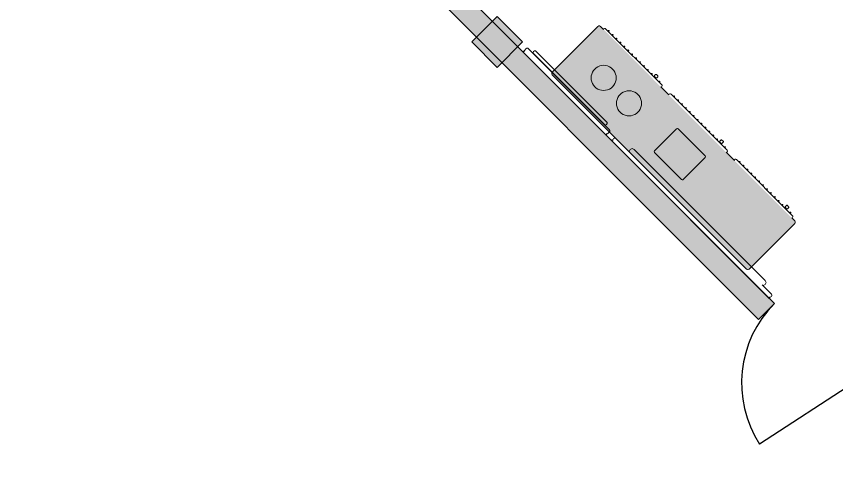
# Model space of a CAD drawing. Extents: x 2172.2 to 2210.6, y 415.3 to 458.1.
# Drawn here: x 2188.09 to 2197.22, y 415.27 to 420.21 of the extents above; entities that cross this region are included whole.
import ezdxf

# ---------------------------------------------------------------- set-up
doc = ezdxf.new("R2010")
doc.units = 0
for name, color, linetype, lineweight in [('AYAA_M3_COLUMNS', 8, 'CONTINUOUS', 30), ('AYAA_M3_FINE_DETAIL', 8, 'CONTINUOUS', 9), ('AYAA_M3_SERVICE', 7, 'CONTINUOUS', 18), ('AYAA_M3_WALL_DECOR', 32, 'CONTINUOUS', 13), ('AYAA_M3_WALLS', 7, 'CONTINUOUS', 30)]:
    doc.layers.add(name, color=color, linetype=linetype, lineweight=lineweight)

# ---------------------------------------------------------------- blocks, each defined once
blk = doc.blocks.new('AYAA_M3_ARCHITECTURE')
at = {"layer": 'AYAA_M3_COLUMNS', "true_color": 0xcfdadc}
blk.add_hatch(color=256, dxfattribs=at).paths.add_polyline_path([(3.727698, -14.075465), (3.444858, -14.358305), (3.16205, -14.07543), (3.444858, -13.792626)])
at = {"layer": 'AYAA_M3_WALLS', "true_color": 0xe1e6e6}
blk.add_hatch(color=256, dxfattribs=at).paths.add_polyline_path([(6.354817, -17.161343), (-2.147606, -8.65892), (-1.970829, -8.482143), (6.531594, -16.984568)])
at = {"layer": 'AYAA_M3_COLUMNS', "linetype": 'CONTINUOUS', "lineweight": -2}
blk.add_lwpolyline([(3.727698, -14.075465), (3.444858, -14.358305), (3.16205, -14.07543), (3.444858, -13.792626)], close=True, dxfattribs=at)
at = {"layer": 'AYAA_M3_WALLS', "linetype": 'CONTINUOUS', "lineweight": -2}
blk.add_lwpolyline([(6.354817, -17.161343), (-2.147606, -8.65892), (-1.970829, -8.482143), (6.531594, -16.984568)], close=True, dxfattribs=at)
blk = doc.blocks.new('AYAA_M3_DOOR_D0')
at = {"color": 0, "linetype": 'CONTINUOUS'}
blk.add_lwpolyline([(-0.625, 0), (-0.3651, 1.2227)], dxfattribs=at)
at = {"color": 0}
blk.add_arc((-0.625, 0), 1.25, 0, 78, dxfattribs=at)
blk = doc.blocks.new('AYAA_M3_UNIQUE_WALL_COMPOSITION_05')
at = {"color": 0, "linetype": 'CONTINUOUS', "lineweight": -2}
for points in [[(-0.655888, 0.01), (0.655888, 0.01), (0.655888, -0.001), (0.646203, -0.001), (0.653217, -0.008013), (0.655888, -0.018), (0.655888, -0.038), (0.653217, -0.047987), (0.645875, -0.055328), (0.635889, -0.058), (-0.635889, -0.058), (-0.645875, -0.055328), (-0.653217, -0.047987), (-0.655888, -0.038), (-0.655888, -0.018), (-0.653217, -0.008013), (-0.646203, -0.001), (-0.655888, -0.001)], [(-0.564064, -0.06), (0.564064, -0.06), (0.57149, -0.065272), (0.574566, -0.078), (0.57149, -0.090728), (0.564064, -0.096), (-0.564064, -0.096), (-0.57149, -0.090728), (-0.574566, -0.078), (-0.57149, -0.065272)]]:
    blk.add_lwpolyline(points, close=True, dxfattribs=at)
blk = doc.blocks.new('AYAA_M3_UNIQUE_WALL_COMPOSITION_18')
at = {"color": 0, "linetype": 'CONTINUOUS', "lineweight": -2}
blk.add_lwpolyline([(-1.10032, -0.07306), (-1.090889, -0.050291), (-1.078115, -0.045), (-1.22544, -0.045), (-1.233709, -0.042788), (-1.239788, -0.036709), (-1.242, -0.02844), (-1.242, -0.02016), (-1.239788, -0.011891), (-1.234257, -0.00636), (-1.242, -0.00636), (-1.242, 0.00376), (1.242, 0.00376), (1.242, -0.00636), (1.234257, -0.00636), (1.239788, -0.011891), (1.242, -0.02016), (1.242, -0.02844), (1.239788, -0.036709), (1.233709, -0.042788), (1.22544, -0.045), (1.003553, -0.045), (1.016274, -0.050291), (1.025666, -0.07306), (1.016274, -0.095829), (0.9936, -0.10526), (-1.06812, -0.10526), (-1.090889, -0.095829)], close=True, dxfattribs=at)
blk = doc.blocks.new('AYAA_M3_SIDEBOARD')
at = {"true_color": 0xe8ddc7}
blk.add_hatch(color=256, dxfattribs=at).paths.add_polyline_path([(-1.547328, 0.369987), (-1.539987, 0.377328), (-1.53, 0.38), (1.53, 0.38), (1.539987, 0.377328), (1.547328, 0.369987), (1.55, 0.36), (1.55, -0.36), (1.547328, -0.369987), (1.539987, -0.377328), (1.53, -0.38), (-1.53, -0.38), (-1.539987, -0.377328), (-1.547328, -0.369987), (-1.55, -0.36), (-1.55, 0.36)])
at = {"color": 0, "linetype": 'CONTINUOUS', "lineweight": -2}
for points in [[(-1.53, -0.38), (-1.539987, -0.377328), (-1.547328, -0.369987), (-1.55, -0.36), (-1.55, 0.36), (-1.547328, 0.369987), (-1.539987, 0.377328), (-1.53, 0.38), (1.53, 0.38), (1.539987, 0.377328), (1.547328, 0.369987), (1.55, 0.36), (1.55, -0.36), (1.547328, -0.369987), (1.539987, -0.377328), (1.53, -0.38), (1.481121, -0.38), (1.48313, -0.382009), (1.485, -0.389), (1.48313, -0.395991), (1.477991, -0.40113), (1.471, -0.403), (0.589, -0.403), (0.582009, -0.40113), (0.57687, -0.395991), (0.575, -0.389), (0.57687, -0.382009), (0.578879, -0.38), (0.451121, -0.38), (0.45313, -0.382009), (0.455, -0.389), (0.45313, -0.395991), (0.447991, -0.40113), (0.441, -0.403), (-0.441, -0.403), (-0.447991, -0.40113), (-0.45313, -0.395991), (-0.455, -0.389), (-0.45313, -0.382009), (-0.451121, -0.38), (-0.578879, -0.38), (-0.57687, -0.382009), (-0.575, -0.389), (-0.57687, -0.395991), (-0.582009, -0.40113), (-0.589, -0.403), (-1.471, -0.403), (-1.477991, -0.40113), (-1.48313, -0.395991), (-1.485, -0.389), (-1.48313, -0.382009), (-1.481121, -0.38)], [(-1.43, -0.415), (-1.433535, -0.413536), (-1.435, -0.41), (-1.433535, -0.406464), (-1.43, -0.405), (-1.426464, -0.406464), (-1.425, -0.41), (-1.426464, -0.413536)], [(-1.363461, -0.41), (-1.364926, -0.413536), (-1.368461, -0.415), (-1.371997, -0.413536), (-1.373461, -0.41), (-1.371997, -0.406464), (-1.368461, -0.405), (-1.364926, -0.406464)], [(-1.301923, -0.41), (-1.303388, -0.413536), (-1.306923, -0.415), (-1.310459, -0.413536), (-1.311923, -0.41), (-1.310459, -0.406464), (-1.306923, -0.405), (-1.303388, -0.406464)], [(-1.245385, -0.415), (-1.24892, -0.413536), (-1.250385, -0.41), (-1.24892, -0.406464), (-1.245385, -0.405), (-1.241849, -0.406464), (-1.240385, -0.41), (-1.241849, -0.413536)], [(-1.180311, -0.413536), (-1.183846, -0.415), (-1.187382, -0.413536), (-1.188846, -0.41), (-1.187382, -0.406464), (-1.183846, -0.405), (-1.180311, -0.406464), (-1.178846, -0.41)], [(-1.118772, -0.413536), (-1.122308, -0.415), (-1.125843, -0.413536), (-1.127308, -0.41), (-1.125843, -0.406464), (-1.122308, -0.405), (-1.118772, -0.406464), (-1.117308, -0.41)], [(-1.057234, -0.406464), (-1.055769, -0.41), (-1.057234, -0.413536), (-1.060769, -0.415), (-1.064305, -0.413536), (-1.065769, -0.41), (-1.064305, -0.406464), (-1.060769, -0.405)], [(-1.004231, -0.41), (-1.002766, -0.406464), (-0.999231, -0.405), (-0.995695, -0.406464), (-0.994231, -0.41), (-0.995695, -0.413536), (-0.999231, -0.415), (-1.002766, -0.413536)], [(-0.934157, -0.406464), (-0.932692, -0.41), (-0.934157, -0.413536), (-0.937692, -0.415), (-0.941228, -0.413536), (-0.942692, -0.41), (-0.941228, -0.406464), (-0.937692, -0.405)], [(-0.871154, -0.41), (-0.872618, -0.413536), (-0.876154, -0.415), (-0.879689, -0.413536), (-0.881154, -0.41), (-0.879689, -0.406464), (-0.876154, -0.405), (-0.872618, -0.406464)], [(-0.81108, -0.413536), (-0.814615, -0.415), (-0.818151, -0.413536), (-0.819615, -0.41), (-0.818151, -0.406464), (-0.814615, -0.405), (-0.81108, -0.406464), (-0.809615, -0.41)], [(-0.753077, -0.415), (-0.756612, -0.413536), (-0.758077, -0.41), (-0.756612, -0.406464), (-0.753077, -0.405), (-0.749541, -0.406464), (-0.748077, -0.41), (-0.749541, -0.413536)], [(-0.696538, -0.41), (-0.695074, -0.406464), (-0.691538, -0.405), (-0.688003, -0.406464), (-0.686538, -0.41), (-0.687306, -0.411855), (-0.686505, -0.412069), (-0.683569, -0.415005), (-0.6825, -0.419), (-0.6825, -0.435), (-0.683569, -0.438995), (-0.686505, -0.441931), (-0.6905, -0.443), (-0.7095, -0.443), (-0.713495, -0.441931), (-0.716431, -0.438995), (-0.7175, -0.435), (-0.7175, -0.419), (-0.716431, -0.415005), (-0.713495, -0.412069), (-0.7095, -0.411), (-0.696124, -0.411)], [(-0.633536, -0.413536), (-0.635, -0.41), (-0.633536, -0.406464), (-0.63, -0.405), (-0.626464, -0.406464), (-0.625, -0.41), (-0.626464, -0.413536), (-0.63, -0.415)], [(-0.396464, -0.406464), (-0.395, -0.41), (-0.396464, -0.413536), (-0.4, -0.415), (-0.403536, -0.413536), (-0.405, -0.41), (-0.403536, -0.406464), (-0.4, -0.405)], [(-0.338462, -0.405), (-0.334926, -0.406464), (-0.333462, -0.41), (-0.334926, -0.413536), (-0.338462, -0.415), (-0.341997, -0.413536), (-0.343462, -0.41), (-0.341997, -0.406464)], [(-0.276923, -0.405), (-0.273388, -0.406464), (-0.271923, -0.41), (-0.273388, -0.413536), (-0.276923, -0.415), (-0.280459, -0.413536), (-0.281923, -0.41), (-0.280459, -0.406464)], [(-0.215385, -0.405), (-0.211849, -0.406464), (-0.210385, -0.41), (-0.211849, -0.413536), (-0.215385, -0.415), (-0.21892, -0.413536), (-0.220385, -0.41), (-0.21892, -0.406464)], [(-0.153846, -0.405), (-0.150311, -0.406464), (-0.148846, -0.41), (-0.150311, -0.413536), (-0.153846, -0.415), (-0.157382, -0.413536), (-0.158846, -0.41), (-0.157382, -0.406464)], [(-0.088772, -0.406464), (-0.087308, -0.41), (-0.088772, -0.413536), (-0.092308, -0.415), (-0.095843, -0.413536), (-0.097308, -0.41), (-0.095843, -0.406464), (-0.092308, -0.405)], [(-0.025769, -0.41), (-0.027234, -0.413536), (-0.030769, -0.415), (-0.034305, -0.413536), (-0.035769, -0.41), (-0.034305, -0.406464), (-0.030769, -0.405), (-0.027234, -0.406464)], [(0.030769, -0.415), (0.027234, -0.413536), (0.025769, -0.41), (0.027234, -0.406464), (0.030769, -0.405), (0.034305, -0.406464), (0.035769, -0.41), (0.034305, -0.413536)], [(0.095843, -0.406464), (0.097308, -0.41), (0.095843, -0.413536), (0.092308, -0.415), (0.088772, -0.413536), (0.087308, -0.41), (0.088772, -0.406464), (0.092308, -0.405)], [(0.148846, -0.41), (0.150311, -0.406464), (0.153846, -0.405), (0.157382, -0.406464), (0.158846, -0.41), (0.157382, -0.413536), (0.153846, -0.415), (0.150311, -0.413536)], [(0.215385, -0.405), (0.21892, -0.406464), (0.220385, -0.41), (0.21892, -0.413536), (0.215385, -0.415), (0.211849, -0.413536), (0.210385, -0.41), (0.211849, -0.406464)], [(0.276923, -0.405), (0.280459, -0.406464), (0.281923, -0.41), (0.280459, -0.413536), (0.276923, -0.415), (0.273388, -0.413536), (0.271923, -0.41), (0.273388, -0.406464)], [(0.313569, -0.415005), (0.316505, -0.412069), (0.3205, -0.411), (0.333876, -0.411), (0.333462, -0.41), (0.334926, -0.406464), (0.338462, -0.405), (0.341997, -0.406464), (0.343462, -0.41), (0.342694, -0.411855), (0.343495, -0.412069), (0.346431, -0.415005), (0.3475, -0.419), (0.3475, -0.435), (0.346431, -0.438995), (0.343495, -0.441931), (0.3395, -0.443), (0.3205, -0.443), (0.316505, -0.441931), (0.313569, -0.438995), (0.3125, -0.435), (0.3125, -0.419)], [(0.403536, -0.413536), (0.4, -0.415), (0.396464, -0.413536), (0.395, -0.41), (0.396464, -0.406464), (0.4, -0.405), (0.403536, -0.406464), (0.405, -0.41)], [(0.625, -0.41), (0.626464, -0.406464), (0.63, -0.405), (0.633536, -0.406464), (0.635, -0.41), (0.633536, -0.413536), (0.63, -0.415), (0.626464, -0.413536)], [(0.695074, -0.413536), (0.691538, -0.415), (0.688003, -0.413536), (0.686538, -0.41), (0.688003, -0.406464), (0.691538, -0.405), (0.695074, -0.406464), (0.696538, -0.41)], [(0.749541, -0.406464), (0.753077, -0.405), (0.756612, -0.406464), (0.758077, -0.41), (0.756612, -0.413536), (0.753077, -0.415), (0.749541, -0.413536), (0.748077, -0.41)], [(0.81108, -0.406464), (0.814615, -0.405), (0.818151, -0.406464), (0.819615, -0.41), (0.818151, -0.413536), (0.814615, -0.415), (0.81108, -0.413536), (0.809615, -0.41)], [(0.879689, -0.406464), (0.881154, -0.41), (0.879689, -0.413536), (0.876154, -0.415), (0.872618, -0.413536), (0.871154, -0.41), (0.872618, -0.406464), (0.876154, -0.405)], [(0.934157, -0.406464), (0.937692, -0.405), (0.941228, -0.406464), (0.942692, -0.41), (0.941228, -0.413536), (0.937692, -0.415), (0.934157, -0.413536), (0.932692, -0.41)], [(0.995695, -0.406464), (0.999231, -0.405), (1.002766, -0.406464), (1.004231, -0.41), (1.002766, -0.413536), (0.999231, -0.415), (0.995695, -0.413536), (0.994231, -0.41)], [(1.065769, -0.41), (1.064305, -0.413536), (1.060769, -0.415), (1.057234, -0.413536), (1.055769, -0.41), (1.057234, -0.406464), (1.060769, -0.405), (1.064305, -0.406464)], [(1.125843, -0.413536), (1.122308, -0.415), (1.118772, -0.413536), (1.117308, -0.41), (1.118772, -0.406464), (1.122308, -0.405), (1.125843, -0.406464), (1.127308, -0.41)], [(1.188846, -0.41), (1.187382, -0.413536), (1.183846, -0.415), (1.180311, -0.413536), (1.178846, -0.41), (1.180311, -0.406464), (1.183846, -0.405), (1.187382, -0.406464)], [(1.250385, -0.41), (1.24892, -0.413536), (1.245385, -0.415), (1.241849, -0.413536), (1.240385, -0.41), (1.241849, -0.406464), (1.245385, -0.405), (1.24892, -0.406464)], [(1.310459, -0.413536), (1.306923, -0.415), (1.303388, -0.413536), (1.301923, -0.41), (1.303388, -0.406464), (1.306923, -0.405), (1.310459, -0.406464), (1.311923, -0.41)], [(1.346505, -0.412069), (1.3505, -0.411), (1.363875, -0.411), (1.363461, -0.41), (1.364926, -0.406464), (1.368461, -0.405), (1.371997, -0.406464), (1.373461, -0.41), (1.372693, -0.411854), (1.373495, -0.412069), (1.376431, -0.415005), (1.3775, -0.419), (1.3775, -0.435), (1.376431, -0.438995), (1.373495, -0.441931), (1.3695, -0.443), (1.3505, -0.443), (1.346505, -0.441931), (1.343569, -0.438995), (1.3425, -0.435), (1.3425, -0.419), (1.343569, -0.415005)], [(1.433535, -0.413536), (1.43, -0.415), (1.426464, -0.413536), (1.425, -0.41), (1.426464, -0.406464), (1.43, -0.405), (1.433535, -0.406464), (1.435, -0.41)]]:
    blk.add_lwpolyline(points, close=True, dxfattribs=at)
at = {"layer": 'AYAA_M3_FINE_DETAIL', "linetype": 'CONTINUOUS', "lineweight": -2}
for points in [[(-0.118992, 0.183397), (-0.113, 0.185), (0.313, 0.185), (0.318992, 0.183397), (0.323397, 0.178992), (0.325, 0.173), (0.325, -0.173), (0.323397, -0.178992), (0.318992, -0.183397), (0.313, -0.185), (-0.113, -0.185), (-0.118992, -0.183397), (-0.123397, -0.178992), (-0.125, -0.173), (-0.125, 0.173), (-0.123397, 0.178992)], [(-1.224741, 0.063559), (-1.213262, 0.08229), (-1.198995, 0.098995), (-1.18229, 0.113262), (-1.163559, 0.124741), (-1.143262, 0.133148), (-1.121901, 0.138276), (-1.1, 0.14), (-1.078099, 0.138276), (-1.056738, 0.133148), (-1.036441, 0.124741), (-1.01771, 0.113262), (-1.001005, 0.098995), (-0.986738, 0.08229), (-0.975259, 0.063559), (-0.966852, 0.043262), (-0.961724, 0.021901), (-0.96, 0), (-0.961724, -0.021901), (-0.966852, -0.043262), (-0.975259, -0.063559), (-0.986738, -0.08229), (-1.001005, -0.098995), (-1.01771, -0.113262), (-1.036441, -0.124741), (-1.056738, -0.133148), (-1.078099, -0.138276), (-1.1, -0.14), (-1.121901, -0.138276), (-1.143262, -0.133148), (-1.163559, -0.124741), (-1.18229, -0.113262), (-1.198995, -0.098995), (-1.213262, -0.08229), (-1.224741, -0.063559), (-1.233148, -0.043262), (-1.238276, -0.021901), (-1.24, 0), (-1.238276, 0.021901), (-1.233148, 0.043262)], [(-0.838276, 0.021901), (-0.833148, 0.043262), (-0.824741, 0.063559), (-0.813262, 0.08229), (-0.798995, 0.098995), (-0.78229, 0.113262), (-0.763559, 0.124741), (-0.743262, 0.133148), (-0.721901, 0.138276), (-0.7, 0.14), (-0.678099, 0.138276), (-0.656738, 0.133148), (-0.636441, 0.124741), (-0.61771, 0.113262), (-0.601005, 0.098995), (-0.586738, 0.08229), (-0.575259, 0.063559), (-0.566852, 0.043262), (-0.561724, 0.021901), (-0.56, 0), (-0.561724, -0.021901), (-0.566852, -0.043262), (-0.575259, -0.063559), (-0.586738, -0.08229), (-0.601005, -0.098995), (-0.61771, -0.113262), (-0.636441, -0.124741), (-0.656738, -0.133148), (-0.678099, -0.138276), (-0.7, -0.14), (-0.721901, -0.138276), (-0.743262, -0.133148), (-0.763559, -0.124741), (-0.78229, -0.113262), (-0.798995, -0.098995), (-0.813262, -0.08229), (-0.824741, -0.063559), (-0.833148, -0.043262), (-0.838276, -0.021901), (-0.84, 0)]]:
    blk.add_lwpolyline(points, close=True, dxfattribs=at)

msp = doc.modelspace()

# ---------------------------------------------------------------- block references
at = {"layer": 'AYAA_M3_SERVICE', "linetype": 'CONTINUOUS', "xscale": 0.9999999407388815, "yscale": -0.9999999407388814, "rotation": -44.999997585163314}
msp.add_blockref('AYAA_M3_SIDEBOARD', (2195.4079, 418.7472), dxfattribs=at)
at = {"layer": 'AYAA_M3_WALL_DECOR', "linetype": 'CONTINUOUS', "rotation": 135}
for name, p in [('AYAA_M3_UNIQUE_WALL_COMPOSITION_05', (2194.2022, 419.3583)), ('AYAA_M3_UNIQUE_WALL_COMPOSITION_18', (2195.5991, 417.9525))]:
    msp.add_blockref(name, p, dxfattribs=at)
at = {"layer": 'AYAA_M3_WALLS'}
msp.add_blockref('AYAA_M3_ARCHITECTURE', (2190, 434), dxfattribs=at)
at = {"layer": 'AYAA_M3_WALLS', "rotation": 135}
msp.add_blockref('AYAA_M3_DOOR_D0', (2196.9735, 416.5735), dxfattribs=at)

doc.saveas('drawing.dxf')
